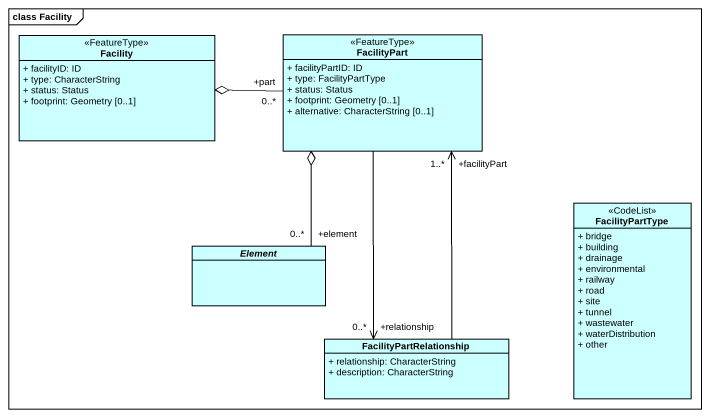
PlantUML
@startuml
mainframe class Facility
hide circle
hide empty members
skinparam classAttributeIconSize 0
class Facility <<FeatureType>> #CCFFFF {
  + facilityID: ID
  + type: CharacterString
  + status: Status
  + footprint: Geometry [0..1]
}
class FacilityPart <<FeatureType>> #CCFFFF {
  + facilityPartID: ID
  + type: FacilityPartType
  + status: Status
  + footprint: Geometry [0..1]
  + alternative: CharacterString [0..1]
}
class FacilityPartType <<CodeList>> #CCFFFF {
  + bridge
  + building
  + drainage
  + environmental
  + railway
  + road
  + site
  + tunnel
  + wastewater
  + waterDistribution
  + other
}
abstract class Element #CCFFFF
class FacilityPartRelationship #CCFFFF {
  + relationship: CharacterString
  + description: CharacterString
}
FacilityPart "+part\n0..*" -left-o Facility
FacilityPart --> "+relationship\n0..*" FacilityPartRelationship
Element "+element\n0..*" -up-o FacilityPart
FacilityPartRelationship -up-> "+facilityPart\n1..*" FacilityPart
@enduml
